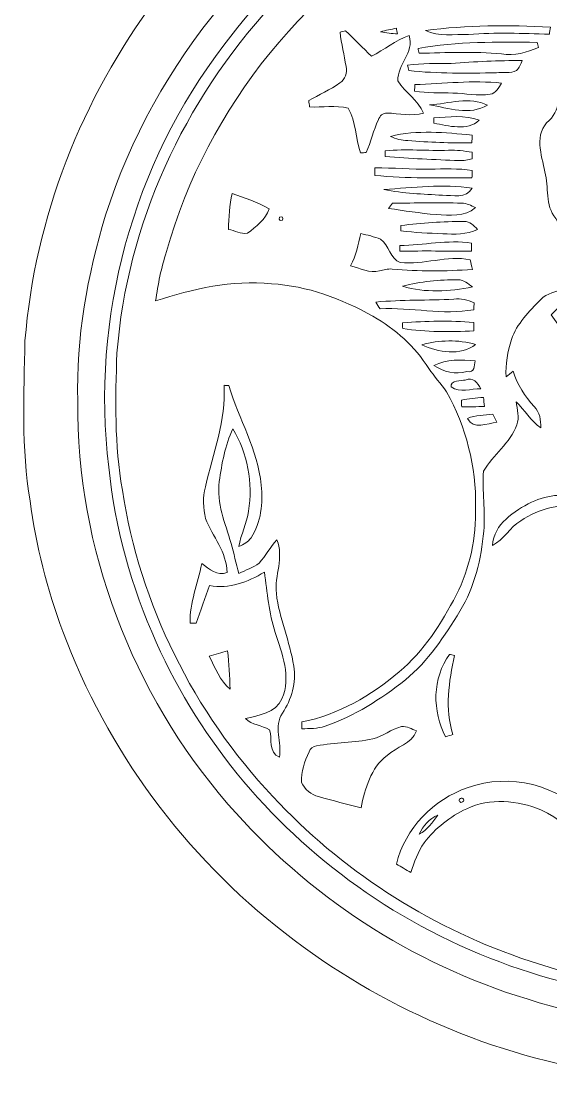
# Model space of a CAD drawing. Header units: centimetres. Extents: x -14.3 to 14.3, y -16.3 to 16.4.
# Drawn here: x -14.26 to -3.5, y -16.31 to 5.26 of the extents above; entities that cross this region are included whole.
import ezdxf

# ---------------------------------------------------------------- set-up
doc = ezdxf.new("R2010")
doc.units = ezdxf.units.CM
doc.header["$MEASUREMENT"] = 0
doc.layers.add('Layer 1', color=7, linetype='Continuous')

msp = doc.modelspace()

# ---------------------------------------------------------------- linework, layer by layer
at = {"layer": 'Layer 1', "color": 49, "lineweight": 9}
for points, knots in [([(-1.28357, 15.98905), (-0.45348, 16.3563), (0.53924, 16.33866), (1.36368, 15.96542), (1.36368, 15.96542), (2.25092, 15.52762), (2.94906, 14.64709), (3.02844, 13.64308), (3.02844, 13.64308), (3.08277, 12.79853), (3.02914, 11.95151), (3.06089, 11.1059), (3.06089, 11.1059), (4.40568, 10.80075), (5.71413, 10.32908), (6.93087, 9.67751), (6.93087, 9.67751), (9.1643, 8.45159), (11.09541, 6.64572), (12.38199, 4.4391), (12.38199, 4.4391), (13.41915, 2.6932), (14.07038, 0.70495), (14.19421, -1.32564), (14.19421, -1.32564), (14.17727, -2.44077), (14.28381, -3.56825), (14.08449, -4.6728), (14.08449, -4.6728), (13.73277, -6.83039), (12.83143, -8.89378), (11.51204, -10.63509), (11.51204, -10.63509), (9.04718, -13.92651), (5.08478, -16.06258), (0.97033, -16.24461), (0.97033, -16.24461), (-0.09894, -16.24391), (-1.17526, -16.30635), (-2.23571, -16.1349), (-2.23571, -16.1349), (-4.65012, -15.76942), (-6.9707, -14.776), (-8.89404, -13.26999), (-8.89404, -13.26999), (-10.93274, -11.69943), (-12.51742, -9.54819), (-13.41277, -7.13554), (-13.41277, -7.13554), (-13.73168, -6.28076), (-13.96416, -5.39141), (-14.07846, -4.48547), (-14.07846, -4.48547), (-14.25873, -3.41232), (-14.20511, -2.31801), (-14.18218, -1.23498), (-14.18218, -1.23498), (-13.98674, 1.26798), (-13.0286, 3.69544), (-11.52541, 5.70063), (-11.52541, 5.70063), (-9.83137, 7.95559), (-7.45788, 9.69656), (-4.78665, 10.60637), (-4.78665, 10.60637), (-4.2222, 10.82439), (-3.62918, 10.94751), (-3.04463, 11.09638), (-3.04463, 11.09638), (-2.98113, 11.96351), (-3.04216, 12.83346), (-3.01041, 13.70094), (-3.01041, 13.70094), (-2.87283, 14.68801), (-2.20185, 15.59359), (-1.28357, 15.98905), (-1.28357, 15.98905), (-1.28357, 15.98905), (-1.28357, 15.98905), (-1.28357, 15.98905)], [0, 0, 0, 0, 0.04761905, 0.04761905, 0.04761905, 0.04761905, 0.0952381, 0.0952381, 0.0952381, 0.0952381, 0.14285714, 0.14285714, 0.14285714, 0.14285714, 0.19047619, 0.19047619, 0.19047619, 0.19047619, 0.23809524, 0.23809524, 0.23809524, 0.23809524, 0.28571429, 0.28571429, 0.28571429, 0.28571429, 0.33333333, 0.33333333, 0.33333333, 0.33333333, 0.38095238, 0.38095238, 0.38095238, 0.38095238, 0.42857143, 0.42857143, 0.42857143, 0.42857143, 0.47619048, 0.47619048, 0.47619048, 0.47619048, 0.52380952, 0.52380952, 0.52380952, 0.52380952, 0.57142857, 0.57142857, 0.57142857, 0.57142857, 0.61904762, 0.61904762, 0.61904762, 0.61904762, 0.66666667, 0.66666667, 0.66666667, 0.66666667, 0.71428571, 0.71428571, 0.71428571, 0.71428571, 0.76190476, 0.76190476, 0.76190476, 0.76190476, 0.80952381, 0.80952381, 0.80952381, 0.80952381, 0.85714286, 0.85714286, 0.85714286, 0.85714286, 0.9047619, 0.9047619, 0.9047619, 0.9047619, 1, 1, 1, 1]), ([(-0.67255, 10.29521), (-2.67104, 10.19714), (-4.64836, 9.65562), (-6.40167, 8.68866), (-6.40167, 8.68866), (-9.29303, 7.14314), (-11.55222, 4.44721), (-12.54317, 1.31984), (-12.54317, 1.31984), (-12.91641, 0.09852), (-13.14678, -1.17395), (-13.10938, -2.45524), (-13.10938, -2.45524), (-13.14078, -5.44256), (-12.00342, -8.40131), (-10.0508, -10.65273), (-10.0508, -10.65273), (-8.44954, -12.50058), (-6.32053, -13.89159), (-3.97985, -14.6042), (-3.97985, -14.6042), (-1.36294, -15.43711), (1.50938, -15.39548), (4.1224, -14.56963), (4.1224, -14.56963), (6.53434, -13.79881), (8.72298, -12.32525), (10.31542, -10.35358), (10.31542, -10.35358), (11.99499, -8.30747), (13.00041, -5.71667), (13.12635, -3.07154), (13.12635, -3.07154), (13.22654, -0.87691), (12.75911, 1.35053), (11.7357, 3.29822), (11.7357, 3.29822), (10.71229, 5.29423), (9.13396, 6.98933), (7.25013, 8.20042), (7.25013, 8.20042), (4.91439, 9.70184), (2.10134, 10.45784), (-0.67255, 10.29521)], [0, 0, 0, 0, 0.08333333, 0.08333333, 0.08333333, 0.08333333, 0.16666667, 0.16666667, 0.16666667, 0.16666667, 0.25, 0.25, 0.25, 0.25, 0.33333333, 0.33333333, 0.33333333, 0.33333333, 0.41666667, 0.41666667, 0.41666667, 0.41666667, 0.5, 0.5, 0.5, 0.5, 0.58333333, 0.58333333, 0.58333333, 0.58333333, 0.66666667, 0.66666667, 0.66666667, 0.66666667, 0.75, 0.75, 0.75, 0.75, 0.83333333, 0.83333333, 0.83333333, 0.83333333, 1, 1, 1, 1]), ([(-1.06061, 9.72865), (-0.41997, 9.7671), (0.2228, 9.75546), (0.8645, 9.74735), (0.8645, 9.74735), (3.42743, 9.58507), (5.94697, 8.64316), (7.95463, 7.03449), (7.95463, 7.03449), (9.9256, 5.49002), (11.40479, 3.32467), (12.10365, 0.91873), (12.10365, 0.91873), (12.58201, -0.77848), (12.71536, -2.58188), (12.43455, -4.32496), (12.43455, -4.32496), (12.11564, -6.38306), (11.2404, -8.35086), (9.92983, -9.96905), (9.92983, -9.96905), (8.69969, -11.48705), (7.12031, -12.7246), (5.33807, -13.52823), (5.33807, -13.52823), (3.462, -14.38971), (1.36932, -14.74319), (-0.68737, -14.65218), (-0.68737, -14.65218), (-3.02205, -14.53399), (-5.32393, -13.76635), (-7.2501, -12.43885), (-7.2501, -12.43885), (-9.09583, -11.17238), (-10.60607, -9.40637), (-11.51447, -7.35673), (-11.51447, -7.35673), (-12.026, -6.23313), (-12.35267, -5.02558), (-12.47967, -3.79791), (-12.47967, -3.79791), (-12.85009, -0.78131), (-11.99249, 2.36512), (-10.14076, 4.7746), (-10.14076, 4.7746), (-8.65838, 6.76038), (-6.55653, 8.27309), (-4.21338, 9.07354), (-4.21338, 9.07354), (-3.19562, 9.4242), (-2.13129, 9.62952), (-1.06061, 9.72865), (-1.06061, 9.72865), (-1.06061, 9.72865), (-1.06061, 9.72865), (-1.06061, 9.72865)], [0, 0, 0, 0, 0.06666667, 0.06666667, 0.06666667, 0.06666667, 0.13333333, 0.13333333, 0.13333333, 0.13333333, 0.2, 0.2, 0.2, 0.2, 0.26666667, 0.26666667, 0.26666667, 0.26666667, 0.33333333, 0.33333333, 0.33333333, 0.33333333, 0.4, 0.4, 0.4, 0.4, 0.46666667, 0.46666667, 0.46666667, 0.46666667, 0.53333333, 0.53333333, 0.53333333, 0.53333333, 0.6, 0.6, 0.6, 0.6, 0.66666667, 0.66666667, 0.66666667, 0.66666667, 0.73333333, 0.73333333, 0.73333333, 0.73333333, 0.8, 0.8, 0.8, 0.8, 0.86666667, 0.86666667, 0.86666667, 0.86666667, 1, 1, 1, 1]), ([(-0.53144, 9.55509), (-1.32025, 9.50394), (-2.11224, 9.42667), (-2.87988, 9.22876), (-2.87988, 9.22876), (-5.28336, 8.68302), (-7.49704, 7.37209), (-9.17591, 5.57363), (-9.17591, 5.57363), (-10.95109, 3.64817), (-12.11384, 1.13816), (-12.31387, -1.48192), (-12.31387, -1.48192), (-12.34738, -2.41008), (-12.36608, -3.34776), (-12.2038, -4.26605), (-12.2038, -4.26605), (-11.84961, -6.58803), (-10.75388, -8.78195), (-9.14592, -10.48975), (-9.14592, -10.48975), (-7.77221, -11.97918), (-6.0182, -13.10454), (-4.1072, -13.77235), (-4.1072, -13.77235), (-1.62294, -14.64688), (1.13296, -14.67052), (3.65427, -13.93039), (3.65427, -13.93039), (5.12817, -13.47249), (6.52976, -12.76093), (7.74049, -11.80067), (7.74049, -11.80067), (9.23027, -10.63615), (10.45159, -9.12379), (11.25698, -7.41141), (11.25698, -7.41141), (12.14033, -5.55016), (12.52522, -3.45148), (12.32025, -1.39831), (12.32025, -1.39831), (12.15127, 0.4954), (11.51274, 2.34642), (10.4657, 3.93463), (10.4657, 3.93463), (9.53789, 5.38207), (8.28553, 6.6115), (6.8462, 7.54778), (6.8462, 7.54778), (4.6752, 8.95995), (2.0583, 9.68561), (-0.53144, 9.55509)], [0, 0, 0, 0, 0.07142857, 0.07142857, 0.07142857, 0.07142857, 0.14285714, 0.14285714, 0.14285714, 0.14285714, 0.21428571, 0.21428571, 0.21428571, 0.21428571, 0.28571429, 0.28571429, 0.28571429, 0.28571429, 0.35714286, 0.35714286, 0.35714286, 0.35714286, 0.42857143, 0.42857143, 0.42857143, 0.42857143, 0.5, 0.5, 0.5, 0.5, 0.57142857, 0.57142857, 0.57142857, 0.57142857, 0.64285714, 0.64285714, 0.64285714, 0.64285714, 0.71428571, 0.71428571, 0.71428571, 0.71428571, 0.78571429, 0.78571429, 0.78571429, 0.78571429, 0.85714286, 0.85714286, 0.85714286, 0.85714286, 1, 1, 1, 1]), ([(-5.69435, 7.52273), (-2.94656, 9.02098), (0.40307, 9.37129), (3.40168, 8.47699), (3.40168, 8.47699), (4.14004, 8.27274), (4.8403, 7.95841), (5.53034, 7.62997), (5.53034, 7.62997), (5.51517, 7.58164), (5.50035, 7.53331), (5.48553, 7.48463), (5.48553, 7.48463), (5.32114, 7.52167), (5.16345, 7.59258), (4.99588, 7.61163), (4.99588, 7.61163), (4.74223, 7.6014), (4.48858, 7.56965), (4.23458, 7.57565), (4.23458, 7.57565), (3.63733, 7.63139), (3.04537, 7.35481), (2.4527, 7.52273), (2.4527, 7.52273), (1.77184, 7.73052), (1.3785, 6.80518), (0.70469, 6.97522), (0.70469, 6.97522), (0.76149, 7.08282), (0.82499, 7.18689), (0.87826, 7.2966), (0.87826, 7.2966), (0.24714, 7.11562), (-0.1963, 6.57975), (-0.79073, 6.32293), (-0.79073, 6.32293), (-0.99464, 6.2358), (-1.21865, 6.35468), (-1.42715, 6.32187), (-1.42715, 6.32187), (-1.97572, 6.00614), (-2.35813, 5.48509), (-2.74795, 5.00037), (-2.74795, 5.00037), (-2.95326, 4.75942), (-3.04216, 4.45039), (-3.19456, 4.17804), (-3.19456, 4.17804), (-3.36107, 3.887), (-3.26723, 3.48836), (-3.53076, 3.24636), (-3.53076, 3.24636), (-3.8472, 2.97437), (-3.68633, 2.54151), (-3.61825, 2.20072), (-3.61825, 2.20072), (-3.53499, 1.88816), (-3.61931, 1.51986), (-3.39917, 1.25387), (-3.39917, 1.25387), (-3.23231, 0.99775), (-2.9642, 0.77868), (-2.9007, 0.46682), (-2.9007, 0.46682), (-2.96561, 0.11969), (-3.03264, -0.2285), (-3.06262, -0.58093), (-3.06262, -0.58093), (-3.04393, -0.685), (-2.98925, -0.77778), (-2.94797, -0.87409), (-2.94797, -0.87409), (-3.03299, -0.94111), (-3.11907, -1.00638), (-3.2062, -1.07058), (-3.2062, -1.07058), (-3.3131, -0.9577), (-3.40094, -0.82787), (-3.4916, -0.70264), (-3.4916, -0.70264), (-3.34026, -0.5707), (-3.2055, -0.4116), (-3.22561, -0.19217), (-3.22561, -0.19217), (-3.39635, -0.22462), (-3.57521, -0.2666), (-3.70327, -0.39219), (-3.70327, -0.39219), (-3.93751, -0.63314), (-4.18728, -0.88326), (-4.29982, -1.20781), (-4.29982, -1.20781), (-4.37602, -1.45123), (-4.41729, -1.70876), (-4.40777, -1.96452), (-4.40777, -1.96452), (-4.35908, -1.92642), (-4.3104, -1.88832), (-4.26172, -1.85058), (-4.26172, -1.85058), (-4.18128, -2.12433), (-4.02535, -2.35963), (-3.83662, -2.56989), (-3.83662, -2.56989), (-3.72055, -2.68207), (-3.69657, -2.8447), (-3.70221, -3.00028), (-3.70221, -3.00028), (-3.90294, -2.85917), (-4.02782, -2.63939), (-4.2028, -2.47111), (-4.2028, -2.47111), (-4.18516, -2.62598), (-4.12942, -2.78861), (-4.1894, -2.94172), (-4.1894, -2.94172), (-4.32486, -3.31355), (-4.66565, -3.55026), (-4.86567, -3.87975), (-4.86567, -3.87975), (-4.89636, -4.28298), (-4.82263, -4.69149), (-4.85967, -5.09648), (-4.85967, -5.09648), (-4.91118, -5.66375), (-5.04382, -6.2349), (-5.34474, -6.72491), (-5.34474, -6.72491), (-5.65872, -7.22797), (-5.98927, -7.7402), (-6.45282, -8.12014), (-6.45282, -8.12014), (-6.94847, -8.50926), (-7.48787, -8.85674), (-8.08618, -9.06312), (-8.08618, -9.06312), (-8.23787, -9.11251), (-8.3998, -9.11074), (-8.55749, -9.11427), (-8.55749, -9.11427), (-8.55714, -9.07934), (-8.55608, -9.00949), (-8.55573, -8.97457), (-8.55573, -8.97457), (-7.81807, -8.83028), (-7.14638, -8.44329), (-6.57947, -7.95928), (-6.57947, -7.95928), (-6.07711, -7.53771), (-5.72116, -6.97397), (-5.42094, -6.39788), (-5.42094, -6.39788), (-5.13943, -5.84755), (-5.01102, -5.22384), (-5.02654, -4.60718), (-5.02654, -4.60718), (-5.00996, -3.79262), (-5.22162, -2.97876), (-5.6185, -2.26897), (-5.6185, -2.26897), (-5.72857, -2.10246), (-5.8665, -1.95676), (-5.97939, -1.79307), (-5.97939, -1.79307), (-6.25385, -1.34681), (-6.66202, -0.99297), (-7.11287, -0.73262), (-7.11287, -0.73262), (-7.74787, -0.38161), (-8.4439, -0.11209), (-9.1752, -0.07434), (-9.1752, -0.07434), (-9.97566, 0.00504), (-10.77152, -0.17206), (-11.52717, -0.42253), (-11.52717, -0.42253), (-11.48484, -0.08281), (-11.40899, 0.25198), (-11.3081, 0.57901), (-11.3081, 0.57901), (-10.4833, 3.52752), (-8.39098, 6.0841), (-5.69435, 7.52273), (-5.69435, 7.52273), (-5.69435, 7.52273), (-5.69435, 7.52273), (-5.69435, 7.52273)], [0, 0, 0, 0, 0.02083333, 0.02083333, 0.02083333, 0.02083333, 0.04166667, 0.04166667, 0.04166667, 0.04166667, 0.0625, 0.0625, 0.0625, 0.0625, 0.08333333, 0.08333333, 0.08333333, 0.08333333, 0.10416667, 0.10416667, 0.10416667, 0.10416667, 0.125, 0.125, 0.125, 0.125, 0.14583333, 0.14583333, 0.14583333, 0.14583333, 0.16666667, 0.16666667, 0.16666667, 0.16666667, 0.1875, 0.1875, 0.1875, 0.1875, 0.20833333, 0.20833333, 0.20833333, 0.20833333, 0.22916667, 0.22916667, 0.22916667, 0.22916667, 0.25, 0.25, 0.25, 0.25, 0.27083333, 0.27083333, 0.27083333, 0.27083333, 0.29166667, 0.29166667, 0.29166667, 0.29166667, 0.3125, 0.3125, 0.3125, 0.3125, 0.33333333, 0.33333333, 0.33333333, 0.33333333, 0.35416667, 0.35416667, 0.35416667, 0.35416667, 0.375, 0.375, 0.375, 0.375, 0.39583333, 0.39583333, 0.39583333, 0.39583333, 0.41666667, 0.41666667, 0.41666667, 0.41666667, 0.4375, 0.4375, 0.4375, 0.4375, 0.45833333, 0.45833333, 0.45833333, 0.45833333, 0.47916667, 0.47916667, 0.47916667, 0.47916667, 0.5, 0.5, 0.5, 0.5, 0.52083333, 0.52083333, 0.52083333, 0.52083333, 0.54166667, 0.54166667, 0.54166667, 0.54166667, 0.5625, 0.5625, 0.5625, 0.5625, 0.58333333, 0.58333333, 0.58333333, 0.58333333, 0.60416667, 0.60416667, 0.60416667, 0.60416667, 0.625, 0.625, 0.625, 0.625, 0.64583333, 0.64583333, 0.64583333, 0.64583333, 0.66666667, 0.66666667, 0.66666667, 0.66666667, 0.6875, 0.6875, 0.6875, 0.6875, 0.70833333, 0.70833333, 0.70833333, 0.70833333, 0.72916667, 0.72916667, 0.72916667, 0.72916667, 0.75, 0.75, 0.75, 0.75, 0.77083333, 0.77083333, 0.77083333, 0.77083333, 0.79166667, 0.79166667, 0.79166667, 0.79166667, 0.8125, 0.8125, 0.8125, 0.8125, 0.83333333, 0.83333333, 0.83333333, 0.83333333, 0.85416667, 0.85416667, 0.85416667, 0.85416667, 0.875, 0.875, 0.875, 0.875, 0.89583333, 0.89583333, 0.89583333, 0.89583333, 0.91666667, 0.91666667, 0.91666667, 0.91666667, 0.9375, 0.9375, 0.9375, 0.9375, 0.95833333, 0.95833333, 0.95833333, 0.95833333, 1, 1, 1, 1]), ([(-6.04607, 5.07375), (-5.77619, 4.93758), (-5.45869, 5.00002), (-5.16835, 4.99262), (-5.16835, 4.99262), (-4.62155, 5.03776), (-4.07333, 5.00954), (-3.52582, 4.99719), (-3.52582, 4.99719), (-3.51982, 5.04482), (-3.51347, 5.09209), (-3.50712, 5.13972), (-3.50712, 5.13972), (-4.35273, 5.18699), (-5.2054, 5.18029), (-6.04607, 5.07375), (-6.04607, 5.07375), (-6.04607, 5.07375), (-6.04607, 5.07375), (-6.04607, 5.07375)], [0, 0, 0, 0, 0.16666667, 0.16666667, 0.16666667, 0.16666667, 0.33333333, 0.33333333, 0.33333333, 0.33333333, 0.5, 0.5, 0.5, 0.5, 0.66666667, 0.66666667, 0.66666667, 0.66666667, 1, 1, 1, 1]), ([(-7.78067, 5.03847), (-7.75069, 4.80352), (-7.69848, 4.5721), (-7.65791, 4.33856), (-7.65791, 4.33856), (-7.63427, 4.21651), (-7.67802, 4.07856), (-7.78208, 4.00589), (-7.78208, 4.00589), (-7.98423, 3.86936), (-8.20507, 3.76494), (-8.41779, 3.64747), (-8.41779, 3.64747), (-8.41179, 3.60513), (-8.4058, 3.5628), (-8.39945, 3.52047), (-8.39945, 3.52047), (-8.14227, 3.50142), (-7.86922, 3.56209), (-7.6184, 3.49295), (-7.6184, 3.49295), (-7.45259, 3.22202), (-7.46388, 2.88264), (-7.36475, 2.58702), (-7.36475, 2.58702), (-7.33582, 2.58843), (-7.27797, 2.5909), (-7.24904, 2.59231), (-7.24904, 2.59231), (-7.15414, 2.81032), (-7.10017, 3.04422), (-7.00174, 3.26082), (-7.00174, 3.26082), (-6.97246, 3.33173), (-6.91284, 3.40334), (-6.82747, 3.39417), (-6.82747, 3.39417), (-6.57947, 3.39029), (-6.32758, 3.32044), (-6.08311, 3.39417), (-6.08311, 3.39417), (-6.19035, 3.66122), (-6.46199, 3.80657), (-6.60557, 4.04857), (-6.60557, 4.04857), (-6.61933, 4.38195), (-6.26867, 4.61619), (-6.37591, 4.96932), (-6.37591, 4.96932), (-6.65425, 4.87654), (-6.88003, 4.67829), (-7.14003, 4.54775), (-7.14003, 4.54775), (-7.31748, 4.72026), (-7.49281, 4.89489), (-7.6699, 5.0674), (-7.6699, 5.0674), (-7.69777, 5.06034), (-7.75316, 5.04552), (-7.78067, 5.03847), (-7.78067, 5.03847), (-7.78067, 5.03847), (-7.78067, 5.03847), (-7.78067, 5.03847)], [0, 0, 0, 0, 0.05882353, 0.05882353, 0.05882353, 0.05882353, 0.11764706, 0.11764706, 0.11764706, 0.11764706, 0.17647059, 0.17647059, 0.17647059, 0.17647059, 0.23529412, 0.23529412, 0.23529412, 0.23529412, 0.29411765, 0.29411765, 0.29411765, 0.29411765, 0.35294118, 0.35294118, 0.35294118, 0.35294118, 0.41176471, 0.41176471, 0.41176471, 0.41176471, 0.47058824, 0.47058824, 0.47058824, 0.47058824, 0.52941176, 0.52941176, 0.52941176, 0.52941176, 0.58823529, 0.58823529, 0.58823529, 0.58823529, 0.64705882, 0.64705882, 0.64705882, 0.64705882, 0.70588235, 0.70588235, 0.70588235, 0.70588235, 0.76470588, 0.76470588, 0.76470588, 0.76470588, 0.82352941, 0.82352941, 0.82352941, 0.82352941, 0.88235294, 0.88235294, 0.88235294, 0.88235294, 1, 1, 1, 1]), ([(-6.95588, 5.04658), (-6.84334, 5.01907), (-6.72763, 5.00884), (-6.61192, 5.00531), (-6.61192, 5.00531), (-6.61792, 5.03389), (-6.62956, 5.09104), (-6.63556, 5.11961), (-6.63556, 5.11961), (-6.74174, 5.09562), (-6.85181, 5.07445), (-6.95588, 5.04658), (-6.95588, 5.04658), (-6.95588, 5.04658), (-6.95588, 5.04658), (-6.95588, 5.04658)], [0, 0, 0, 0, 0.2, 0.2, 0.2, 0.2, 0.4, 0.4, 0.4, 0.4, 0.6, 0.6, 0.6, 0.6, 1, 1, 1, 1]), ([(-6.19564, 4.70968), (-6.19, 4.68463), (-6.17906, 4.63454), (-6.17377, 4.60949), (-6.17377, 4.60949), (-5.61568, 4.62184), (-5.05582, 4.65077), (-4.49878, 4.59573), (-4.49878, 4.59573), (-4.24055, 4.55128), (-3.98267, 4.62501), (-3.74807, 4.72873), (-3.74807, 4.72873), (-3.75513, 4.75414), (-3.76959, 4.80423), (-3.777, 4.82962), (-3.777, 4.82962), (-4.58415, 4.84198), (-5.39801, 4.8508), (-6.19564, 4.70968), (-6.19564, 4.70968), (-6.19564, 4.70968), (-6.19564, 4.70968), (-6.19564, 4.70968)], [0, 0, 0, 0, 0.14285714, 0.14285714, 0.14285714, 0.14285714, 0.28571429, 0.28571429, 0.28571429, 0.28571429, 0.42857143, 0.42857143, 0.42857143, 0.42857143, 0.57142857, 0.57142857, 0.57142857, 0.57142857, 0.71428571, 0.71428571, 0.71428571, 0.71428571, 1, 1, 1, 1]), ([(-5.5229, 4.40312), (-5.81817, 4.39924), (-6.1145, 4.407), (-6.40802, 4.3696), (-6.40802, 4.3696), (-6.40272, 4.34173), (-6.39179, 4.28635), (-6.38614, 4.25883), (-6.38614, 4.25883), (-5.79453, 4.19075), (-5.19763, 4.20804), (-4.6032, 4.2105), (-4.6032, 4.2105), (-4.47091, 4.23449), (-4.31534, 4.18863), (-4.19187, 4.25813), (-4.19187, 4.25813), (-4.13366, 4.31422), (-4.11143, 4.395), (-4.07792, 4.46591), (-4.07792, 4.46591), (-4.55981, 4.45851), (-5.04241, 4.44157), (-5.5229, 4.40312), (-5.5229, 4.40312), (-5.5229, 4.40312), (-5.5229, 4.40312), (-5.5229, 4.40312)], [0, 0, 0, 0, 0.125, 0.125, 0.125, 0.125, 0.25, 0.25, 0.25, 0.25, 0.375, 0.375, 0.375, 0.375, 0.5, 0.5, 0.5, 0.5, 0.625, 0.625, 0.625, 0.625, 0.75, 0.75, 0.75, 0.75, 1, 1, 1, 1]), ([(-6.26126, 3.97308), (-6.26232, 3.94027), (-6.26443, 3.87466), (-6.26514, 3.84185), (-6.26514, 3.84185), (-6.00902, 3.79105), (-5.74691, 3.81468), (-5.48762, 3.80057), (-5.48762, 3.80057), (-5.23503, 3.80057), (-4.98456, 3.73319), (-4.73197, 3.77588), (-4.73197, 3.77588), (-4.61238, 3.7921), (-4.55734, 3.91275), (-4.49808, 4.00201), (-4.49808, 4.00201), (-5.08404, 4.06692), (-5.67494, 3.99037), (-6.26126, 3.97308), (-6.26126, 3.97308), (-6.26126, 3.97308), (-6.26126, 3.97308), (-6.26126, 3.97308)], [0, 0, 0, 0, 0.14285714, 0.14285714, 0.14285714, 0.14285714, 0.28571429, 0.28571429, 0.28571429, 0.28571429, 0.42857143, 0.42857143, 0.42857143, 0.42857143, 0.57142857, 0.57142857, 0.57142857, 0.57142857, 0.71428571, 0.71428571, 0.71428571, 0.71428571, 1, 1, 1, 1]), ([(-5.9621, 3.5628), (-5.58216, 3.4933), (-5.14401, 3.34337), (-4.781, 3.55363), (-4.781, 3.55363), (-5.14366, 3.73954), (-5.57934, 3.58255), (-5.9621, 3.5628), (-5.9621, 3.5628), (-5.9621, 3.5628), (-5.9621, 3.5628), (-5.9621, 3.5628)], [0, 0, 0, 0, 0.25, 0.25, 0.25, 0.25, 0.5, 0.5, 0.5, 0.5, 1, 1, 1, 1]), ([(-5.87391, 3.29892), (-5.87356, 3.2714), (-5.8725, 3.21637), (-5.87215, 3.18886), (-5.87215, 3.18886), (-5.57546, 3.13488), (-5.20363, 3.02517), (-4.95069, 3.24706), (-4.95069, 3.24706), (-5.24385, 3.36595), (-5.56664, 3.3148), (-5.87391, 3.29892), (-5.87391, 3.29892), (-5.87391, 3.29892), (-5.87391, 3.29892), (-5.87391, 3.29892)], [0, 0, 0, 0, 0.2, 0.2, 0.2, 0.2, 0.4, 0.4, 0.4, 0.4, 0.6, 0.6, 0.6, 0.6, 1, 1, 1, 1]), ([(-6.75444, 2.9211), (-6.64473, 2.86924), (-6.52796, 2.83467), (-6.40413, 2.83714), (-6.40413, 2.83714), (-5.97057, 2.79939), (-5.53489, 2.78387), (-5.09992, 2.78704), (-5.09992, 2.78704), (-5.09921, 2.84066), (-5.0985, 2.89358), (-5.0978, 2.9465), (-5.0978, 2.9465), (-5.64813, 2.99835), (-6.21046, 3.05833), (-6.75444, 2.9211), (-6.75444, 2.9211), (-6.75444, 2.9211), (-6.75444, 2.9211), (-6.75444, 2.9211)], [0, 0, 0, 0, 0.16666667, 0.16666667, 0.16666667, 0.16666667, 0.33333333, 0.33333333, 0.33333333, 0.33333333, 0.5, 0.5, 0.5, 0.5, 0.66666667, 0.66666667, 0.66666667, 0.66666667, 1, 1, 1, 1]), ([(-6.86133, 2.62794), (-6.86133, 2.59831), (-6.86098, 2.53869), (-6.86098, 2.50905), (-6.86098, 2.50905), (-6.36074, 2.47589), (-5.86015, 2.4452), (-5.35921, 2.42968), (-5.35921, 2.42968), (-5.2696, 2.42686), (-5.18141, 2.44449), (-5.09392, 2.46143), (-5.09392, 2.46143), (-5.09533, 2.496), (-5.0978, 2.5655), (-5.09921, 2.60007), (-5.09921, 2.60007), (-5.25725, 2.62229), (-5.4153, 2.64769), (-5.57546, 2.63746), (-5.57546, 2.63746), (-6.00444, 2.62653), (-6.43342, 2.66851), (-6.86133, 2.62794), (-6.86133, 2.62794), (-6.86133, 2.62794), (-6.86133, 2.62794), (-6.86133, 2.62794)], [0, 0, 0, 0, 0.125, 0.125, 0.125, 0.125, 0.25, 0.25, 0.25, 0.25, 0.375, 0.375, 0.375, 0.375, 0.5, 0.5, 0.5, 0.5, 0.625, 0.625, 0.625, 0.625, 0.75, 0.75, 0.75, 0.75, 1, 1, 1, 1]), ([(-7.07265, 2.27869), (-7.073, 2.22859), (-7.073, 2.1785), (-7.07335, 2.12805), (-7.07335, 2.12805), (-6.41754, 2.05891), (-5.75785, 2.08043), (-5.09992, 2.08113), (-5.09992, 2.08113), (-5.0985, 2.11747), (-5.09498, 2.18944), (-5.09357, 2.22577), (-5.09357, 2.22577), (-5.37826, 2.27446), (-5.6693, 2.2607), (-5.95646, 2.25188), (-5.95646, 2.25188), (-6.32899, 2.24623), (-6.70047, 2.28645), (-7.07265, 2.27869), (-7.07265, 2.27869), (-7.07265, 2.27869), (-7.07265, 2.27869), (-7.07265, 2.27869)], [0, 0, 0, 0, 0.14285714, 0.14285714, 0.14285714, 0.14285714, 0.28571429, 0.28571429, 0.28571429, 0.28571429, 0.42857143, 0.42857143, 0.42857143, 0.42857143, 0.57142857, 0.57142857, 0.57142857, 0.57142857, 0.71428571, 0.71428571, 0.71428571, 0.71428571, 1, 1, 1, 1]), ([(-6.88885, 1.84301), (-6.49938, 1.75446), (-6.09616, 1.7527), (-5.69928, 1.72447), (-5.69928, 1.72447), (-5.49538, 1.72765), (-5.21316, 1.64581), (-5.09603, 1.87052), (-5.09603, 1.87052), (-5.68976, 1.96225), (-6.29407, 1.87934), (-6.88885, 1.84301), (-6.88885, 1.84301), (-6.88885, 1.84301), (-6.88885, 1.84301), (-6.88885, 1.84301)], [0, 0, 0, 0, 0.2, 0.2, 0.2, 0.2, 0.4, 0.4, 0.4, 0.4, 0.6, 0.6, 0.6, 0.6, 1, 1, 1, 1]), ([(-9.9753, 1.76257), (-10.02575, 1.52163), (-10.04268, 1.27645), (-10.05009, 1.03021), (-10.05009, 1.03021), (-9.92239, 1.00516), (-9.79503, 0.93813), (-9.66274, 0.95224), (-9.66274, 0.95224), (-9.48741, 1.08771), (-9.29127, 1.22812), (-9.22177, 1.45001), (-9.22177, 1.45001), (-9.45954, 1.58372), (-9.71778, 1.67509), (-9.9753, 1.76257), (-9.9753, 1.76257), (-9.9753, 1.76257), (-9.9753, 1.76257), (-9.9753, 1.76257)], [0, 0, 0, 0, 0.16666667, 0.16666667, 0.16666667, 0.16666667, 0.33333333, 0.33333333, 0.33333333, 0.33333333, 0.5, 0.5, 0.5, 0.5, 0.66666667, 0.66666667, 0.66666667, 0.66666667, 1, 1, 1, 1]), ([(-6.71458, 1.5622), (-6.74245, 1.52798), (-6.76997, 1.49376), (-6.79713, 1.45883), (-6.79713, 1.45883), (-6.47575, 1.40345), (-6.15225, 1.36394), (-5.8277, 1.33113), (-5.8277, 1.33113), (-5.55817, 1.31949), (-5.24455, 1.27539), (-5.0276, 1.474), (-5.0276, 1.474), (-5.11614, 1.51669), (-5.20751, 1.5629), (-5.30805, 1.56467), (-5.30805, 1.56467), (-5.7769, 1.58125), (-6.24574, 1.56572), (-6.71458, 1.5622), (-6.71458, 1.5622), (-6.71458, 1.5622), (-6.71458, 1.5622), (-6.71458, 1.5622)], [0, 0, 0, 0, 0.14285714, 0.14285714, 0.14285714, 0.14285714, 0.28571429, 0.28571429, 0.28571429, 0.28571429, 0.42857143, 0.42857143, 0.42857143, 0.42857143, 0.57142857, 0.57142857, 0.57142857, 0.57142857, 0.71428571, 0.71428571, 0.71428571, 0.71428571, 1, 1, 1, 1]), ([(-9.00799, 1.27821), (-9.02633, 1.22106), (-9.00693, 1.2013), (-8.94943, 1.21965), (-8.94943, 1.21965), (-8.93108, 1.27715), (-8.95084, 1.29691), (-9.00799, 1.27821), (-9.00799, 1.27821), (-9.00799, 1.27821), (-9.00799, 1.27821), (-9.00799, 1.27821)], [0, 0, 0, 0, 0.25, 0.25, 0.25, 0.25, 0.5, 0.5, 0.5, 0.5, 1, 1, 1, 1]), ([(-5.26149, 1.19319), (-5.69011, 1.19178), (-6.11838, 1.16391), (-6.54313, 1.10817), (-6.54313, 1.10817), (-6.54313, 1.08136), (-6.54313, 1.02774), (-6.54313, 1.00093), (-6.54313, 1.00093), (-6.26091, 0.96389), (-5.97622, 0.95824), (-5.69223, 0.9406), (-5.69223, 0.9406), (-5.45622, 0.9339), (-5.20328, 0.91802), (-4.98773, 1.03232), (-4.98773, 1.03232), (-5.06217, 1.10852), (-5.14507, 1.19848), (-5.26149, 1.19319), (-5.26149, 1.19319), (-5.26149, 1.19319), (-5.26149, 1.19319), (-5.26149, 1.19319)], [0, 0, 0, 0, 0.14285714, 0.14285714, 0.14285714, 0.14285714, 0.28571429, 0.28571429, 0.28571429, 0.28571429, 0.42857143, 0.42857143, 0.42857143, 0.42857143, 0.57142857, 0.57142857, 0.57142857, 0.57142857, 0.71428571, 0.71428571, 0.71428571, 0.71428571, 1, 1, 1, 1]), ([(-7.36016, 0.94731), (-7.41908, 0.72541), (-7.45083, 0.49363), (-7.5683, 0.2922), (-7.5683, 0.2922), (-7.37427, 0.24951), (-7.18201, 0.12533), (-6.97881, 0.1906), (-6.97881, 0.1906), (-6.8945, 0.20859), (-6.80983, 0.23364), (-6.72269, 0.22482), (-6.72269, 0.22482), (-6.18083, 0.17543), (-5.63473, 0.17825), (-5.09215, 0.21917), (-5.09215, 0.21917), (-5.10627, 0.28444), (-5.12073, 0.34935), (-5.13484, 0.41426), (-5.13484, 0.41426), (-5.60686, 0.5081), (-6.08311, 0.30701), (-6.55689, 0.35711), (-6.55689, 0.35711), (-6.76432, 0.43154), (-6.78267, 0.71024), (-6.95517, 0.83159), (-6.95517, 0.83159), (-7.08676, 0.88169), (-7.22258, 0.91838), (-7.36016, 0.94731), (-7.36016, 0.94731), (-7.36016, 0.94731), (-7.36016, 0.94731), (-7.36016, 0.94731)], [0, 0, 0, 0, 0.1, 0.1, 0.1, 0.1, 0.2, 0.2, 0.2, 0.2, 0.3, 0.3, 0.3, 0.3, 0.4, 0.4, 0.4, 0.4, 0.5, 0.5, 0.5, 0.5, 0.6, 0.6, 0.6, 0.6, 0.7, 0.7, 0.7, 0.7, 0.8, 0.8, 0.8, 0.8, 1, 1, 1, 1]), ([(-6.56818, 0.70071), (-6.56853, 0.66402), (-6.56818, 0.62698), (-6.56782, 0.58959), (-6.56782, 0.58959), (-6.08134, 0.59523), (-5.59451, 0.591), (-5.10768, 0.58924), (-5.10768, 0.58924), (-5.10768, 0.64392), (-5.10803, 0.69789), (-5.10838, 0.75187), (-5.10838, 0.75187), (-5.59522, 0.8256), (-6.0817, 0.70953), (-6.56818, 0.70071), (-6.56818, 0.70071), (-6.56818, 0.70071), (-6.56818, 0.70071), (-6.56818, 0.70071)], [0, 0, 0, 0, 0.16666667, 0.16666667, 0.16666667, 0.16666667, 0.33333333, 0.33333333, 0.33333333, 0.33333333, 0.5, 0.5, 0.5, 0.5, 0.66666667, 0.66666667, 0.66666667, 0.66666667, 1, 1, 1, 1]), ([(-6.51208, -0.12479), (-6.05065, -0.26237), (-5.55817, -0.22886), (-5.09145, -0.13819), (-5.09145, -0.13819), (-5.17717, -0.07328), (-5.26748, 0.00433), (-5.38073, 0.00786), (-5.38073, 0.00786), (-5.76102, 0.00962), (-6.14449, -0.02354), (-6.51208, -0.12479), (-6.51208, -0.12479), (-6.51208, -0.12479), (-6.51208, -0.12479), (-6.51208, -0.12479)], [0, 0, 0, 0, 0.2, 0.2, 0.2, 0.2, 0.4, 0.4, 0.4, 0.4, 0.6, 0.6, 0.6, 0.6, 1, 1, 1, 1]), ([(-5.46927, -0.38902), (-5.99632, -0.40771), (-6.52443, -0.40136), (-7.05042, -0.44405), (-7.05042, -0.44405), (-7.02361, -0.48921), (-6.9961, -0.53436), (-6.96858, -0.57952), (-6.96858, -0.57952), (-6.33287, -0.54988), (-5.6954, -0.71534), (-5.06358, -0.60033), (-5.06358, -0.60033), (-5.06182, -0.56541), (-5.05793, -0.49556), (-5.05617, -0.46063), (-5.05617, -0.46063), (-5.18599, -0.40383), (-5.32569, -0.36432), (-5.46927, -0.38902), (-5.46927, -0.38902), (-5.46927, -0.38902), (-5.46927, -0.38902), (-5.46927, -0.38902)], [0, 0, 0, 0, 0.14285714, 0.14285714, 0.14285714, 0.14285714, 0.28571429, 0.28571429, 0.28571429, 0.28571429, 0.42857143, 0.42857143, 0.42857143, 0.42857143, 0.57142857, 0.57142857, 0.57142857, 0.57142857, 0.71428571, 0.71428571, 0.71428571, 0.71428571, 1, 1, 1, 1]), ([(-6.50962, -0.86421), (-6.50926, -0.89314), (-6.5082, -0.95135), (-6.50785, -0.98027), (-6.50785, -0.98027), (-6.0309, -1.06282), (-5.54124, -1.05118), (-5.0597, -1.03248), (-5.0597, -1.03248), (-5.06111, -0.97428), (-5.06287, -0.91677), (-5.06428, -0.85927), (-5.06428, -0.85927), (-5.54512, -0.81517), (-6.02878, -0.83175), (-6.50962, -0.86421), (-6.50962, -0.86421), (-6.50962, -0.86421), (-6.50962, -0.86421), (-6.50962, -0.86421)], [0, 0, 0, 0, 0.16666667, 0.16666667, 0.16666667, 0.16666667, 0.33333333, 0.33333333, 0.33333333, 0.33333333, 0.5, 0.5, 0.5, 0.5, 0.66666667, 0.66666667, 0.66666667, 0.66666667, 1, 1, 1, 1]), ([(-6.11874, -1.314), (-5.78713, -1.46887), (-5.33381, -1.54225), (-5.02477, -1.30624), (-5.02477, -1.30624), (-5.38108, -1.20393), (-5.76314, -1.21452), (-6.11874, -1.314), (-6.11874, -1.314), (-6.11874, -1.314), (-6.11874, -1.314), (-6.11874, -1.314)], [0, 0, 0, 0, 0.25, 0.25, 0.25, 0.25, 0.5, 0.5, 0.5, 0.5, 1, 1, 1, 1]), ([(-5.87426, -1.73204), (-5.67918, -1.85834), (-5.43188, -1.93066), (-5.20293, -1.85693), (-5.20293, -1.85693), (-5.03395, -1.8922), (-5.05864, -1.73275), (-5.03218, -1.63856), (-5.03218, -1.63856), (-5.31617, -1.61598), (-5.61144, -1.60363), (-5.87426, -1.73204), (-5.87426, -1.73204), (-5.87426, -1.73204), (-5.87426, -1.73204), (-5.87426, -1.73204)], [0, 0, 0, 0, 0.2, 0.2, 0.2, 0.2, 0.4, 0.4, 0.4, 0.4, 0.6, 0.6, 0.6, 0.6, 1, 1, 1, 1]), ([(-10.13617, -2.13668), (-10.11148, -2.13738), (-10.06244, -2.1388), (-10.03775, -2.1395), (-10.03775, -2.1395), (-9.84442, -2.82283), (-9.44332, -3.44513), (-9.38475, -4.16409), (-9.38475, -4.16409), (-9.34277, -4.52816), (-9.38299, -4.9208), (-9.58831, -5.23371), (-9.58831, -5.23371), (-9.64405, -5.32332), (-9.74353, -5.36777), (-9.83419, -5.41328), (-9.83419, -5.41328), (-9.79821, -5.16457), (-9.67262, -4.94056), (-9.6384, -4.69149), (-9.6384, -4.69149), (-9.55127, -4.11647), (-9.65922, -3.51639), (-9.96013, -3.01756), (-9.96013, -3.01756), (-10.11007, -3.35729), (-10.18697, -3.72524), (-10.23354, -4.09248), (-10.23354, -4.09248), (-10.29563, -4.52886), (-10.11218, -4.93703), (-9.99612, -5.34696), (-9.99612, -5.34696), (-9.93438, -5.54804), (-9.8991, -5.75653), (-9.83772, -5.95797), (-9.83772, -5.95797), (-9.69873, -5.89235), (-9.54633, -5.84508), (-9.42532, -5.74842), (-9.42532, -5.74842), (-9.29268, -5.60025), (-9.19778, -5.4221), (-9.06408, -5.27464), (-9.06408, -5.27464), (-8.91238, -5.62671), (-9.11488, -6.00348), (-9.07502, -6.36613), (-9.07502, -6.36613), (-9.01928, -6.87166), (-8.79562, -7.3398), (-8.72224, -7.84145), (-8.72224, -7.84145), (-8.66191, -8.178), (-8.76951, -8.51702), (-8.95084, -8.79818), (-8.95084, -8.79818), (-9.13428, -9.06594), (-8.95825, -9.39402), (-9.01328, -9.69177), (-9.01328, -9.69177), (-9.23659, -9.59581), (-9.16003, -9.32276), (-9.21083, -9.13297), (-9.21083, -9.13297), (-9.36817, -9.0423), (-9.57243, -9.04548), (-9.7019, -8.90401), (-9.7019, -8.90401), (-9.42744, -8.84792), (-9.09724, -8.78654), (-8.96001, -8.5082), (-8.96001, -8.5082), (-8.7681, -8.06299), (-8.95825, -7.58851), (-9.09724, -7.15918), (-9.09724, -7.15918), (-9.23059, -6.7623), (-9.25811, -6.34391), (-9.31737, -5.93327), (-9.31737, -5.93327), (-9.65357, -6.13153), (-10.03492, -6.28146), (-10.43039, -6.20385), (-10.43039, -6.20385), (-10.52775, -6.45679), (-10.61842, -6.71291), (-10.70414, -6.97044), (-10.70414, -6.97044), (-10.73483, -6.97044), (-10.79587, -6.97009), (-10.82656, -6.97009), (-10.82656, -6.97009), (-10.84384, -6.55275), (-10.66287, -6.16399), (-10.59125, -5.759), (-10.59125, -5.759), (-10.43603, -5.86201), (-10.27763, -6.02006), (-10.0769, -5.93927), (-10.0769, -5.93927), (-10.08008, -5.52687), (-10.3683, -5.20796), (-10.5147, -4.8446), (-10.5147, -4.8446), (-10.5521, -4.63117), (-10.5849, -4.40963), (-10.51682, -4.19831), (-10.51682, -4.19831), (-10.3563, -3.51851), (-10.09948, -2.84753), (-10.13617, -2.13668)], [0, 0, 0, 0, 0.03448276, 0.03448276, 0.03448276, 0.03448276, 0.06896552, 0.06896552, 0.06896552, 0.06896552, 0.10344828, 0.10344828, 0.10344828, 0.10344828, 0.13793103, 0.13793103, 0.13793103, 0.13793103, 0.17241379, 0.17241379, 0.17241379, 0.17241379, 0.20689655, 0.20689655, 0.20689655, 0.20689655, 0.24137931, 0.24137931, 0.24137931, 0.24137931, 0.27586207, 0.27586207, 0.27586207, 0.27586207, 0.31034483, 0.31034483, 0.31034483, 0.31034483, 0.34482759, 0.34482759, 0.34482759, 0.34482759, 0.37931034, 0.37931034, 0.37931034, 0.37931034, 0.4137931, 0.4137931, 0.4137931, 0.4137931, 0.44827586, 0.44827586, 0.44827586, 0.44827586, 0.48275862, 0.48275862, 0.48275862, 0.48275862, 0.51724138, 0.51724138, 0.51724138, 0.51724138, 0.55172414, 0.55172414, 0.55172414, 0.55172414, 0.5862069, 0.5862069, 0.5862069, 0.5862069, 0.62068966, 0.62068966, 0.62068966, 0.62068966, 0.65517241, 0.65517241, 0.65517241, 0.65517241, 0.68965517, 0.68965517, 0.68965517, 0.68965517, 0.72413793, 0.72413793, 0.72413793, 0.72413793, 0.75862069, 0.75862069, 0.75862069, 0.75862069, 0.79310345, 0.79310345, 0.79310345, 0.79310345, 0.82758621, 0.82758621, 0.82758621, 0.82758621, 0.86206897, 0.86206897, 0.86206897, 0.86206897, 0.89655172, 0.89655172, 0.89655172, 0.89655172, 0.93103448, 0.93103448, 0.93103448, 0.93103448, 1, 1, 1, 1]), ([(-5.52007, -2.16843), (-5.34933, -2.29366), (-5.11861, -2.20794), (-4.92212, -2.20476), (-4.92212, -2.20476), (-4.9902, -2.09435), (-5.06922, -1.955), (-5.2382, -2.03085), (-5.2382, -2.03085), (-5.30417, -2.04178), (-5.55323, -2.03085), (-5.52007, -2.16843), (-5.52007, -2.16843), (-5.52007, -2.16843), (-5.52007, -2.16843), (-5.52007, -2.16843)], [0, 0, 0, 0, 0.2, 0.2, 0.2, 0.2, 0.4, 0.4, 0.4, 0.4, 0.6, 0.6, 0.6, 0.6, 1, 1, 1, 1]), ([(-5.31405, -2.43619), (-5.31229, -2.47005), (-5.30947, -2.53779), (-5.30805, -2.5713), (-5.30805, -2.5713), (-5.15389, -2.57871), (-5.00008, -2.57095), (-4.84592, -2.56566), (-4.84592, -2.56566), (-4.85262, -2.50392), (-4.85967, -2.44289), (-4.86673, -2.38186), (-4.86673, -2.38186), (-5.01631, -2.39668), (-5.16553, -2.41255), (-5.31405, -2.43619), (-5.31405, -2.43619), (-5.31405, -2.43619), (-5.31405, -2.43619), (-5.31405, -2.43619)], [0, 0, 0, 0, 0.16666667, 0.16666667, 0.16666667, 0.16666667, 0.33333333, 0.33333333, 0.33333333, 0.33333333, 0.5, 0.5, 0.5, 0.5, 0.66666667, 0.66666667, 0.66666667, 0.66666667, 1, 1, 1, 1]), ([(-5.18776, -2.81048), (-5.0784, -3.04614), (-4.78841, -2.91244), (-4.59297, -2.88245), (-4.59297, -2.88245), (-4.62084, -2.82953), (-4.64907, -2.77662), (-4.67729, -2.72441), (-4.67729, -2.72441), (-4.84733, -2.75016), (-5.02865, -2.73675), (-5.18776, -2.81048)], [0, 0, 0, 0, 0.25, 0.25, 0.25, 0.25, 0.5, 0.5, 0.5, 0.5, 1, 1, 1, 1]), ([(-3.88777, -4.51228), (-3.55228, -4.33907), (-3.1607, -4.34507), (-2.79698, -4.41315), (-2.79698, -4.41315), (-2.80474, -4.45901), (-2.8125, -4.50523), (-2.82027, -4.55144), (-2.82027, -4.55144), (-3.27006, -4.54686), (-3.73502, -4.62835), (-4.11002, -4.89081), (-4.11002, -4.89081), (-4.33157, -5.02099), (-4.44939, -5.27499), (-4.68258, -5.38823), (-4.68258, -5.38823), (-4.65753, -4.9522), (-4.24125, -4.68797), (-3.88777, -4.51228)], [0, 0, 0, 0, 0.16666667, 0.16666667, 0.16666667, 0.16666667, 0.33333333, 0.33333333, 0.33333333, 0.33333333, 0.5, 0.5, 0.5, 0.5, 0.66666667, 0.66666667, 0.66666667, 0.66666667, 1, 1, 1, 1]), ([(-10.06562, -7.52889), (-10.04198, -7.78888), (-10.0187, -8.04994), (-10.01623, -8.3117), (-10.01623, -8.3117), (-10.21943, -8.13496), (-10.31573, -7.8739), (-10.43885, -7.64142), (-10.43885, -7.64142), (-10.31503, -7.60262), (-10.1905, -7.56522), (-10.06562, -7.52889)], [0, 0, 0, 0, 0.25, 0.25, 0.25, 0.25, 0.5, 0.5, 0.5, 0.5, 1, 1, 1, 1]), ([(-5.55712, -7.60262), (-5.53172, -7.60826), (-5.48127, -7.61955), (-5.45587, -7.62519), (-5.45587, -7.62519), (-5.56558, -8.15119), (-5.65907, -8.70787), (-5.48656, -9.2321), (-5.48656, -9.2321), (-5.5363, -9.24656), (-5.58604, -9.26067), (-5.63543, -9.27584), (-5.63543, -9.27584), (-5.9106, -8.75761), (-5.90742, -8.08592), (-5.55712, -7.60262)], [0, 0, 0, 0, 0.2, 0.2, 0.2, 0.2, 0.4, 0.4, 0.4, 0.4, 0.6, 0.6, 0.6, 0.6, 1, 1, 1, 1]), ([(-6.53113, -9.07053), (-6.42213, -9.05641), (-6.323, -9.12097), (-6.22492, -9.15837), (-6.22492, -9.15837), (-6.32511, -9.42471), (-6.63097, -9.47939), (-6.82465, -9.65543), (-6.82465, -9.65543), (-7.15978, -9.90873), (-7.27056, -10.33065), (-7.35452, -10.72047), (-7.35452, -10.72047), (-7.64274, -10.64956), (-7.9299, -10.57336), (-8.21494, -10.49187), (-8.21494, -10.49187), (-8.36593, -10.45236), (-8.5021, -10.34546), (-8.56666, -10.20329), (-8.56666, -10.20329), (-8.57231, -9.98881), (-8.50105, -9.77467), (-8.41003, -9.58276), (-8.41003, -9.58276), (-8.38886, -9.51397), (-8.32536, -9.47269), (-8.25833, -9.46211), (-8.25833, -9.46211), (-7.88051, -9.38767), (-7.4914, -9.40214), (-7.11463, -9.3217), (-7.11463, -9.3217), (-6.90755, -9.26914), (-6.73998, -9.11815), (-6.53113, -9.07053)], [0, 0, 0, 0, 0.1, 0.1, 0.1, 0.1, 0.2, 0.2, 0.2, 0.2, 0.3, 0.3, 0.3, 0.3, 0.4, 0.4, 0.4, 0.4, 0.5, 0.5, 0.5, 0.5, 0.6, 0.6, 0.6, 0.6, 0.7, 0.7, 0.7, 0.7, 0.8, 0.8, 0.8, 0.8, 1, 1, 1, 1]), ([(-5.18035, -10.30772), (-4.3492, -10.01174), (-3.31274, -10.23328), (-2.75923, -10.94695), (-2.75923, -10.94695), (-2.41034, -11.3597), (-2.19797, -11.89486), (-2.20361, -12.43849), (-2.20361, -12.43849), (-2.16727, -12.84842), (-2.35848, -13.23436), (-2.5518, -13.58326), (-2.5518, -13.58326), (-2.61707, -13.56597), (-2.68198, -13.54974), (-2.74689, -13.53352), (-2.74689, -13.53352), (-2.71161, -13.44462), (-2.67386, -13.35713), (-2.63717, -13.26893), (-2.63717, -13.26893), (-2.75077, -13.34443), (-2.85766, -13.42945), (-2.97725, -13.49577), (-2.97725, -13.49577), (-2.87424, -13.23577), (-2.67951, -13.01423), (-2.64952, -12.72742), (-2.64952, -12.72742), (-2.47243, -11.93014), (-2.96561, -11.07995), (-3.69939, -10.75963), (-3.69939, -10.75963), (-4.17423, -10.57124), (-4.73479, -10.51303), (-5.20751, -10.73987), (-5.20751, -10.73987), (-5.54336, -10.89827), (-5.84498, -11.13428), (-6.07111, -11.43026), (-6.07111, -11.43026), (-6.19917, -11.61264), (-6.2722, -11.82466), (-6.3424, -12.03421), (-6.3424, -12.03421), (-6.44118, -11.97918), (-6.53748, -11.91991), (-6.6345, -11.86241), (-6.6345, -11.86241), (-6.45846, -11.13851), (-5.88238, -10.54478), (-5.18035, -10.30772), (-5.18035, -10.30772), (-5.18035, -10.30772), (-5.18035, -10.30772), (-5.18035, -10.30772)], [0, 0, 0, 0, 0.06666667, 0.06666667, 0.06666667, 0.06666667, 0.13333333, 0.13333333, 0.13333333, 0.13333333, 0.2, 0.2, 0.2, 0.2, 0.26666667, 0.26666667, 0.26666667, 0.26666667, 0.33333333, 0.33333333, 0.33333333, 0.33333333, 0.4, 0.4, 0.4, 0.4, 0.46666667, 0.46666667, 0.46666667, 0.46666667, 0.53333333, 0.53333333, 0.53333333, 0.53333333, 0.6, 0.6, 0.6, 0.6, 0.66666667, 0.66666667, 0.66666667, 0.66666667, 0.73333333, 0.73333333, 0.73333333, 0.73333333, 0.8, 0.8, 0.8, 0.8, 0.86666667, 0.86666667, 0.86666667, 0.86666667, 1, 1, 1, 1]), ([(-5.33592, -10.53173), (-5.39625, -10.5589), (-5.33839, -10.63756), (-5.29006, -10.59982), (-5.29006, -10.59982), (-5.22868, -10.57265), (-5.28759, -10.49434), (-5.33592, -10.53173), (-5.33592, -10.53173), (-5.33592, -10.53173), (-5.33592, -10.53173), (-5.33592, -10.53173)], [0, 0, 0, 0, 0.25, 0.25, 0.25, 0.25, 0.5, 0.5, 0.5, 0.5, 1, 1, 1, 1]), ([(-6.1713, -11.25704), (-6.00832, -11.16955), (-5.8979, -11.01751), (-5.79453, -10.86934), (-5.79453, -10.86934), (-5.96951, -10.93884), (-6.09157, -11.09088), (-6.1713, -11.25704)], [0, 0, 0, 0, 0.33333333, 0.33333333, 0.33333333, 0.33333333, 1, 1, 1, 1])]:
    msp.add_open_spline(points, degree=3, knots=knots, dxfattribs=at)

doc.saveas('drawing.dxf')
